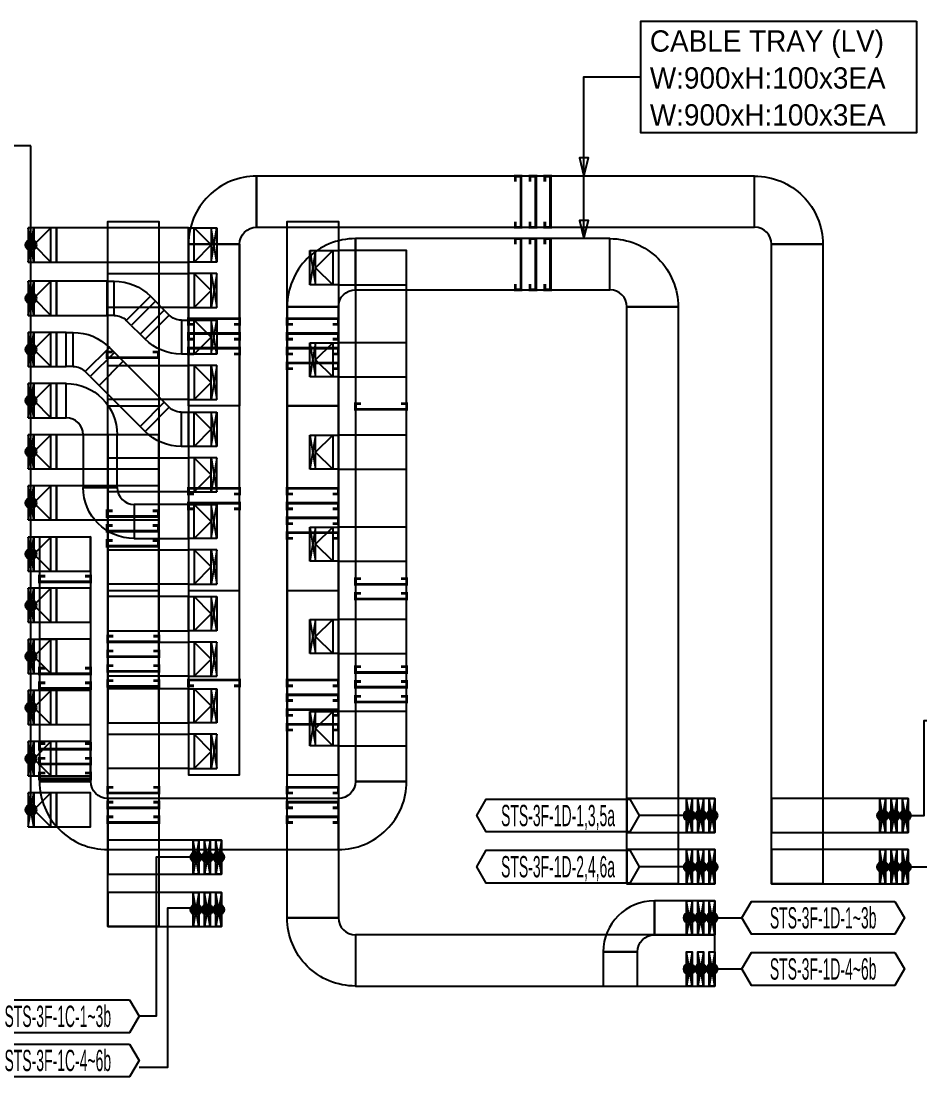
# Model space of a CAD drawing. Header units: millimetres. Extents: x 33932 to 374132, y 182625 to 847314.
# Drawn here: x 106057 to 121860, y 483857 to 502432 of the extents above; entities that cross this region are included whole.
import ezdxf
from ezdxf.enums import TextEntityAlignment as Align

# ---------------------------------------------------------------- set-up
doc = ezdxf.new("R2010")
doc.units = ezdxf.units.MM
doc.header["$LTSCALE"] = 150
for name, color, linetype in [('-----26 Electrical Cable Tray_HV_N', 30, 'Continuous'), ('-----26 Electrical Cable Tray_LV_STS1', 3, 'Continuous'), ('-----26 Electrical Cable Tray_LV_STS2', 2, 'Continuous'), ('-----26 Electrical Cable Tray_LV_STS3', 151, 'Continuous'), ('-----99 Cable Schedule', 2, 'Continuous')]:
    doc.layers.add(name, color=color, linetype=linetype)
doc.styles.add('ELEC', font='')
doc.styles.get('ELEC').set_extended_font_data('Dotum')

# ---------------------------------------------------------------- blocks, each defined once
blk = doc.blocks.new('A$C9a0ab699')
h = blk.add_hatch(color=0)
edge = h.paths.add_edge_path()
edge.add_arc((64.00719340983778, 64.00719340983778), 64.0071934098378, 720.0000000000341, 1080.000000000034, ccw=False)
at = {"color": 0}
blk.add_circle((64.00719340983778, 64.00719340983778), 64.0071934098378, dxfattribs=at)
blk = doc.blocks.new('A$495596483691')
at = {"color": 0}
for p, q in [((100, 600), (0, 600)), ((0, 600), (0, 0)), ((500, 600), (100, 600)), ((500, 0), (500, 600)), ((0, 0), (100, 0)), ((100, 0), (500, 0))]:
    blk.add_line(p, q, dxfattribs=at)
at = {"color": 8}
for p, q in [((400, 300), (100, 600)), ((100, 600), (100, 0)), ((400, 0), (400, 600)), ((400, 600), (500, 0)), ((500, 600), (400, 0)), ((400, 300), (100, 0))]:
    blk.add_line(p, q, dxfattribs=at)
blk = doc.blocks.new('A$C67AE3E09')
at = {"layer": '-----26 Electrical Cable Tray_LV_STS3'}
for p, q in [((424.2640851069664, 849.6971735163233), (1.639503898331895e-05, 425.4331048043923)), ((88.52868299976035, 336.9042057732122), (512.652432755287, 761.3088258680064)), ((512.652432755287, 761.3088258680064), (424.2640851069664, 849.6971735163233)), ((1.639503898331895e-05, 425.4331048043923), (88.52868299976035, 336.9042057732122)), ((176.1690804631799, 124.9999839877428), (776.1690804631799, 124.9999839877446)), ((176.1690804631799, 124.9999839877428), (176.1690804631799, -1.601225721969968e-05)), ((776.1690804631799, -1.601225540071027e-05), (776.1690804631799, 124.9999839877464)), ((176.1690804631799, -1.601225721969968e-05), (776.1690804631799, -1.601225540071027e-05))]:
    blk.add_line(p, q, dxfattribs=at)
for radius, end in [(900, 44.99214427130015), (300, 44.93850198014979)]:
    blk.add_arc((-123.8309195368201, 124.9999839877428), radius, 0, end, dxfattribs=at)

msp = doc.modelspace()

# ---------------------------------------------------------------- linework, layer by layer
at = {"layer": '-----26 Electrical Cable Tray_HV_N', "color": 1}
msp.add_lwpolyline([(121798.3618953999, 502432.3237971727), (121798.3618953999, 500467.3039007098), (116952.3424932606, 500467.3039007098), (116952.3424932606, 502432.3237971727)], close=True, dxfattribs=at)
msp.add_lwpolyline([(115952.3427177161, 499705.0163052066), (116032.3427177161, 500025.0163052066), (115872.3427177161, 500025.0163052066), (115952.3427177161, 499705.0163052066), (115952.3424932606, 501449.8138489412), (116952.3424932606, 501449.8138489412)], dxfattribs=at)
at = {"layer": '-----26 Electrical Cable Tray_HV_N', "color": 1, "elevation": 4.156149066394413e-09}
msp.add_lwpolyline([(115952.3427177161, 498605.0163052065), (116032.3427177161, 498925.0163052065), (115872.3427177161, 498925.0163052065), (115952.3427177161, 498605.0163052065), (115952.3424932606, 501449.8138489412)], dxfattribs=at)
at = {"layer": '-----26 Electrical Cable Tray_LV_STS1'}
for points in [[(109898.148199635, 498505.0163052066), (109898.148199635, 498505.0163052066, -0.414213562373095), (110198.148199635, 498805.0163052066), (110198.148199635, 498805.0163052066), (110198.148199635, 499705.0163052066, 0.4142135623731661), (108998.148199635, 498505.0163052066)], [(109898.148199635, 498505.0163052066), (109898.148199635, 498505.0163052066, -0.414213562373095), (110198.148199635, 498805.0163052066), (110198.148199635, 498805.0163052066), (110198.148199635, 499705.0163052066, 0.4142135623731661), (108998.148199635, 498505.0163052066)], [(109898.148199635, 498505.0163052066), (109898.148199635, 498505.0163052066, -0.414213562373095), (110198.148199635, 498805.0163052066), (110198.148199635, 498805.0163052066), (110198.148199635, 499705.0163052066, 0.4142135623731661), (108998.148199635, 498505.0163052066)], [(119253.5713113463, 498505.0182326348), (119253.5713113463, 498505.0182326348, 0.414213562373095), (118953.5713113463, 498805.0182326348), (118953.5713113463, 498805.0182326348), (118953.5713113463, 499705.0182326348, -0.4142135623731661), (120153.5713113463, 498505.0182326348)], [(119253.5713113463, 498505.0182326348), (119253.5713113463, 498505.0182326348, 0.414213562373095), (118953.5713113463, 498805.0182326348), (118953.5713113463, 498805.0182326348), (118953.5713113463, 499705.0182326348, -0.4142135623731661), (120153.5713113463, 498505.0182326348)], [(119253.5713113463, 498505.0182326348), (119253.5713113463, 498505.0182326348, 0.414213562373095), (118953.5713113463, 498805.0182326348), (118953.5713113463, 498805.0182326348), (118953.5713113463, 499705.0182326348, -0.4142135623731661), (120153.5713113463, 498505.0182326348)], [(116709.9541253824, 497405.0163052065), (116709.9541253824, 497405.0163052065, 0.414213562373095), (116409.9541253824, 497705.0163052065), (116409.9541253824, 497705.0163052065), (116409.9541253824, 498605.0163052065, -0.4142135623731661), (117609.9541253824, 497405.0163052065)], [(116709.9541253824, 497405.0163052065), (116709.9541253824, 497405.0163052065, 0.414213562373095), (116409.9541253824, 497705.0163052065), (116409.9541253824, 497705.0163052065), (116409.9541253824, 498605.0163052065, -0.4142135623731661), (117609.9541253824, 497405.0163052065)], [(116709.9541253824, 497405.0163052065), (116709.9541253824, 497405.0163052065, 0.414213562373095), (116409.9541253824, 497705.0163052065), (116409.9541253824, 497705.0163052065), (116409.9541253824, 498605.0163052065, -0.4142135623731661), (117609.9541253824, 497405.0163052065)]]:
    msp.add_lwpolyline(points, format="xyb", close=True, dxfattribs=at)
for points in [[(110198.148199635, 499705.0163052066), (110198.148199635, 498805.0163052066), (118953.5713113463, 498805.0182326348), (118953.5713113463, 499705.0182326347)], [(110198.148199635, 499705.0163052066), (110198.148199635, 498805.0163052066), (118953.5713113463, 498805.0182326348), (118953.5713113463, 499705.0182326347)], [(110198.148199635, 499705.0163052066), (110198.148199635, 498805.0163052066), (118953.5713113463, 498805.0182326348), (118953.5713113463, 499705.0182326347)], [(119253.5713113463, 498505.0182326348), (120153.5713113463, 498505.0182326348), (120153.5713113463, 487255.0182325548), (119253.5713113463, 487255.0182325548)], [(119253.5713113463, 498505.0182326348), (120153.5713113463, 498505.0182326348), (120153.5713113463, 487255.0182325548), (119253.5713113463, 487255.0182325548)], [(119253.5713113463, 498505.0182326348), (120153.5713113463, 498505.0182326348), (120153.5713113463, 487255.0182325548), (119253.5713113463, 487255.0182325548)], [(121653.5713106775, 488155.0182325548), (121653.5713106775, 488755.0182325548), (119253.5713113463, 488755.0182325548), (119253.5713113463, 488155.0182325548)], [(121453.5713106775, 488155.0182325548), (121453.5713106775, 488755.0182325548), (119253.5713113463, 488755.0182325548), (119253.5713113463, 488155.0182325548)], [(121253.5713106775, 488155.0182325548), (121253.5713106775, 488755.0182325548), (119253.5713113463, 488755.0182325548), (119253.5713113463, 488155.0182325548)], [(121153.5713106775, 488155.0182325548), (121153.5713106775, 488755.0182325548), (121253.5713106775, 488755.0182325548), (121253.5713106775, 488155.0182325548)], [(121353.5713106775, 488155.0182325548), (121353.5713106775, 488755.0182325548), (121453.5713106775, 488755.0182325548), (121453.5713106775, 488155.0182325548)], [(121553.5713106775, 488155.0182325548), (121553.5713106775, 488755.0182325548), (121653.5713106775, 488755.0182325548), (121653.5713106775, 488155.0182325548)], [(121653.5713106775, 487255.0182325548), (121653.5713106775, 487855.0182325548), (119253.5713113463, 487855.0182325548), (119253.5713113463, 487255.0182325548)], [(121453.5713106775, 487255.0182325548), (121453.5713106775, 487855.0182325548), (119253.5713113463, 487855.0182325548), (119253.5713113463, 487255.0182325548)], [(121253.5713106775, 487255.0182325548), (121253.5713106775, 487855.0182325548), (119253.5713113463, 487855.0182325548), (119253.5713113463, 487255.0182325548)], [(121153.5713106775, 487255.0182325548), (121153.5713106775, 487855.0182325548), (121253.5713106775, 487855.0182325548), (121253.5713106775, 487255.0182325548)], [(121353.5713106775, 487255.0182325548), (121353.5713106775, 487855.0182325548), (121453.5713106775, 487855.0182325548), (121453.5713106775, 487255.0182325548)], [(121553.5713106775, 487255.0182325548), (121553.5713106775, 487855.0182325548), (121653.5713106775, 487855.0182325548), (121653.5713106775, 487255.0182325548)]]:
    msp.add_lwpolyline(points, close=True, dxfattribs=at)
at = {"layer": '-----26 Electrical Cable Tray_LV_STS1', "ltscale": 7.5, "const_width": 50}
for points, elevation in [([(114745.7696964589, 499605.0257566071), (114745.7696964589, 499705.0257566071), (114845.7696964589, 499705.0257566071), (114845.7551468249, 498805.0257566071), (114745.7551468249, 498805.0257566071), (114745.7551468249, 498905.0257566071)], -9.062821088853962e-09), ([(115005.5857053502, 499605.0210309068), (115005.5857053502, 499705.0210309068), (115105.5857053502, 499705.0210309068), (115105.5711557161, 498805.0210309068), (115005.5711557161, 498805.0210309068), (115005.5711557161, 498905.0210309068)], -4.540681421659874e-09), ([(114745.7696964589, 498505.0257566069), (114745.7696964589, 498605.0257566069), (114845.7696964589, 498605.0257566069), (114845.7551468249, 497705.0257566069), (114745.7551468249, 497705.0257566069), (114745.7551468249, 497805.0257566069)], -4.888130267993771e-09), ([(115005.5857053502, 498505.0210309067), (115005.5857053502, 498605.0210309067), (115105.5857053502, 498605.0210309067), (115105.5711557161, 497705.0210309067), (115005.5711557161, 497705.0210309067), (115005.5711557161, 497805.0210309067)], -3.659906007996826e-10), ([(115265.4017142414, 498505.0163052065), (115265.4017142414, 498605.0163052065), (115365.4017142414, 498605.0163052065), (115365.3871646073, 497705.0163052065), (115265.3871646073, 497705.0163052065), (115265.3871646073, 497805.0163052065)], 4.156149066394413e-09), ([(109098.1434739348, 497096.3320272369), (108998.1434739348, 497096.3320272369), (108998.1434739348, 497196.3320272369), (109898.1434739348, 497196.3174776029), (109898.1434739348, 497096.3174776029), (109798.1434739348, 497096.3174776029)], -1.047090683453031e-08), ([(110835.1434739348, 497096.3320272369), (110735.1434739348, 497096.3320272369), (110735.1434739348, 497196.3320272369), (111635.1434739348, 497196.3174776029), (111635.1434739348, 497096.3174776029), (111535.1434739348, 497096.3174776029)], -1.037513227680124e-08), ([(109098.148199635, 496836.5160183457), (108998.148199635, 496836.5160183457), (108998.148199635, 496936.5160183457), (109898.148199635, 496936.5014687116), (109898.148199635, 496836.5014687116), (109798.148199635, 496836.5014687116)], -5.92295464227064e-09), ([(110835.148199635, 496836.5160183457), (110735.148199635, 496836.5160183457), (110735.148199635, 496936.5160183457), (111635.148199635, 496936.5014687116), (111635.148199635, 496836.5014687116), (111535.148199635, 496836.5014687116)], -5.827180084541572e-09), ([(109098.1439993819, 496576.7000095988), (108998.1439993819, 496576.7000095988), (108998.1439993819, 496676.7000095988), (109898.1439993819, 496676.6854599647), (109898.1439993819, 496576.6854599647), (109798.1439993819, 496576.6854599647)], -1.426627500142123e-09), ([(110835.1439993819, 496576.7000095988), (110735.1439993819, 496576.7000095988), (110735.1439993819, 496676.7000095988), (111635.1439993819, 496676.6854599647), (111635.1439993819, 496576.6854599647), (111535.1439993819, 496576.6854599647)], -1.330852942413055e-09), ([(109098.148199635, 494111.0609847874), (108998.148199635, 494111.0609847874), (108998.148199635, 494211.0609847874), (109898.148199635, 494211.0464351533), (109898.148199635, 494111.0464351533), (109798.148199635, 494111.0464351533)], -5.92295464227064e-09), ([(110835.148199635, 494111.0609847874), (110735.148199635, 494111.0609847874), (110735.148199635, 494211.0609847874), (111635.148199635, 494211.0464351533), (111635.148199635, 494111.0464351533), (111535.148199635, 494111.0464351533)], -5.827180084541572e-09), ([(109098.1434739348, 493851.2449758962), (108998.1434739348, 493851.2449758962), (108998.1434739348, 493951.2449758962), (109898.1434739348, 493951.2304262621), (109898.1434739348, 493851.2304262621), (109798.1434739348, 493851.2304262621)], -1.047090683453031e-08), ([(110835.1434739348, 493851.2449758962), (110735.1434739348, 493851.2449758962), (110735.1434739348, 493951.2449758962), (111635.1434739348, 493951.2304262621), (111635.1434739348, 493851.2304262621), (111535.1434739348, 493851.2304262621)], -1.037513227680124e-08), ([(109098.1434739348, 490738.5341020195), (108998.1434739348, 490738.5341020195), (108998.1434739348, 490838.5341020195), (109898.1434739348, 490838.5195523854), (109898.1434739348, 490738.5195523854), (109798.1434739348, 490738.5195523854)], -1.047090683453031e-08), ([(110835.1434739348, 490738.5341020195), (110735.1434739348, 490738.5341020195), (110735.1434739348, 490838.5341020195), (111635.1434739348, 490838.5195523854), (111635.1434739348, 490738.5195523854), (111535.1434739348, 490738.5195523854)], -1.037513227680124e-08)]:
    msp.add_lwpolyline(points, dxfattribs=dict(at, elevation=elevation))
msp.add_lwpolyline([(115265.4017142414, 499605.0163052066), (115265.4017142414, 499705.0163052066), (115365.4017142414, 499705.0163052066), (115365.3871646073, 498805.0163052066), (115265.3871646073, 498805.0163052066), (115265.3871646073, 498905.0163052066)], dxfattribs=at)
at = {"layer": '-----26 Electrical Cable Tray_LV_STS1', "elevation": 4.156149066394413e-09}
msp.add_lwpolyline([(111635.148199635, 497405.0163052065), (111635.148199635, 497405.0163052065, -0.414213562373095), (111935.148199635, 497705.0163052065), (111935.148199635, 497705.0163052065), (111935.148199635, 498605.0163052065, 0.4142135623731661), (110735.148199635, 497405.0163052065)], format="xyb", close=True, dxfattribs=at)
msp.add_lwpolyline([(111635.148199635, 497405.0163052065), (111635.148199635, 497405.0163052065, -0.414213562373095), (111935.148199635, 497705.0163052065), (111935.148199635, 497705.0163052065), (111935.148199635, 498605.0163052065, 0.4142135623731661), (110735.148199635, 497405.0163052065)], format="xyb", close=True, dxfattribs=at)
msp.add_lwpolyline([(111635.148199635, 497405.0163052065), (111635.148199635, 497405.0163052065, -0.414213562373095), (111935.148199635, 497705.0163052065), (111935.148199635, 497705.0163052065), (111935.148199635, 498605.0163052065, 0.4142135623731661), (110735.148199635, 497405.0163052065)], format="xyb", close=True, dxfattribs=at)
at = {"layer": '-----26 Electrical Cable Tray_LV_STS1'}
for points, elevation in [([(111935.148199635, 498605.0163052065), (111935.148199635, 497705.0163052065), (116409.9541253824, 497705.0163052065), (116409.9541253824, 498605.0163052065)], 4.156149066394413e-09), ([(111935.148199635, 498605.0163052065), (111935.148199635, 497705.0163052065), (116409.9541253824, 497705.0163052065), (116409.9541253824, 498605.0163052065)], 4.156149066394413e-09), ([(111935.148199635, 498605.0163052065), (111935.148199635, 497705.0163052065), (116409.9541253824, 497705.0163052065), (116409.9541253824, 498605.0163052065)], 4.156149066394413e-09), ([(109898.1481996352, 495661.0182326079), (108998.1481996352, 495661.0182326079), (108998.148199635, 498505.0163052066), (109898.1481996349, 498505.0163052066)], 3.062234834443438e-10), ([(109898.148199635, 498505.0163052066), (108998.148199635, 498505.0163052066), (108998.1481996352, 489173.0182326079), (109898.1481996352, 489173.0182326079)], 3.062234834443438e-10), ([(109898.148199635, 498505.0163052066), (108998.148199635, 498505.0163052066), (108998.1481996352, 492417.0182326079), (109898.1481996352, 492417.0182326079)], 3.062234834443438e-10), ([(111635.1481996352, 495665.0163052065), (110735.1481996352, 495665.0163052065), (110735.148199635, 497405.0163052065), (111635.148199635, 497405.0163052065)], 4.156149066394413e-09), ([(111635.148199635, 497405.0163052065), (110735.148199635, 497405.0163052065), (110735.1481996352, 489173.0182326079), (111635.1481996351, 489173.0182326079)], 4.156149066394413e-09), ([(111635.148199635, 497405.0163052065), (110735.148199635, 497405.0163052065), (110735.1481996352, 492417.0182326079), (111635.1481996351, 492417.0182326079)], 4.156149066394413e-09), ([(116709.9541253824, 497405.0163052065), (117609.9541253824, 497405.0163052065), (117609.9541253824, 487255.0163051266), (116709.9541253824, 487255.0163051266)], 3.062234834443438e-10), ([(116709.9541253824, 497405.0163052065), (117609.9541253824, 497405.0163052065), (117609.9541253824, 487255.0163051266), (116709.9541253824, 487255.0163051266)], 3.062234834443438e-10), ([(116709.9541253824, 497405.0163052065), (117609.9541253824, 497405.0163052065), (117609.9541253824, 487255.0163051266), (116709.9541253824, 487255.0163051266)], 3.062234834443438e-10), ([(118253.5713120152, 488155.0163051266), (118253.5713120152, 488755.0163051266), (116709.9541253824, 488755.0163051266), (116709.9541253824, 488155.0163051266)], 3.062234834443438e-10), ([(118053.5713120152, 488155.0163051266), (118053.5713120152, 488755.0163051266), (116709.9541253824, 488755.0163051266), (116709.9541253824, 488155.0163051266)], 3.062234834443438e-10), ([(117853.5713120152, 488155.0163051266), (117853.5713120152, 488755.0163051266), (116709.9541253824, 488755.0163051266), (116709.9541253824, 488155.0163051266)], 3.062234834443438e-10), ([(117753.5713120152, 488155.0163051266), (117753.5713120152, 488755.0163051266), (117853.5713120152, 488755.0163051266), (117853.5713120152, 488155.0163051266)], 3.062234834443438e-10), ([(117953.5713120152, 488155.0163051266), (117953.5713120152, 488755.0163051266), (118053.5713120152, 488755.0163051266), (118053.5713120152, 488155.0163051266)], 3.062234834443438e-10), ([(118153.5713120152, 488155.0163051266), (118153.5713120152, 488755.0163051266), (118253.5713120152, 488755.0163051266), (118253.5713120152, 488155.0163051266)], 3.062234834443438e-10), ([(118253.5713120152, 487255.0163051266), (118253.5713120152, 487855.0163051266), (116709.9541253824, 487855.0163051266), (116709.9541253824, 487255.0163051266)], 3.062234834443438e-10), ([(118053.5713120152, 487255.0163051266), (118053.5713120152, 487855.0163051266), (116709.9541253824, 487855.0163051266), (116709.9541253824, 487255.0163051266)], 3.062234834443438e-10), ([(117853.5713120152, 487255.0163051266), (117853.5713120152, 487855.0163051266), (116709.9541253824, 487855.0163051266), (116709.9541253824, 487255.0163051266)], 3.062234834443438e-10), ([(117753.5713120152, 487255.0163051266), (117753.5713120152, 487855.0163051266), (117853.5713120152, 487855.0163051266), (117853.5713120152, 487255.0163051266)], 3.062234834443438e-10), ([(117953.5713120152, 487255.0163051266), (117953.5713120152, 487855.0163051266), (118053.5713120152, 487855.0163051266), (118053.5713120152, 487255.0163051266)], 3.062234834443438e-10), ([(118153.5713120152, 487255.0163051266), (118153.5713120152, 487855.0163051266), (118253.5713120152, 487855.0163051266), (118253.5713120152, 487255.0163051266)], 3.062234834443438e-10)]:
    msp.add_lwpolyline(points, close=True, dxfattribs=dict(at, elevation=elevation))
at = {"layer": '-----26 Electrical Cable Tray_LV_STS1', "elevation": 3.062234834443438e-10}
for points in [[(117853.5713120152, 488155.0163051266), (117753.5713120152, 488755.0163051266)], [(117853.5713120152, 488755.0163051266), (117753.5713120152, 488155.0163051266)], [(118053.5713120152, 488155.0163051266), (117953.5713120152, 488755.0163051266)], [(118053.5713120152, 488755.0163051266), (117953.5713120152, 488155.0163051266)], [(118253.5713120152, 488155.0163051266), (118153.5713120152, 488755.0163051266)], [(118253.5713120152, 488755.0163051266), (118153.5713120152, 488155.0163051266)], [(117853.5713120152, 487255.0163051266), (117753.5713120152, 487855.0163051266)], [(117853.5713120152, 487855.0163051266), (117753.5713120152, 487255.0163051266)], [(118053.5713120152, 487255.0163051266), (117953.5713120152, 487855.0163051266)], [(118053.5713120152, 487855.0163051266), (117953.5713120152, 487255.0163051266)], [(118253.5713120152, 487255.0163051266), (118153.5713120152, 487855.0163051266)], [(118253.5713120152, 487855.0163051266), (118153.5713120152, 487255.0163051266)]]:
    msp.add_lwpolyline(points, dxfattribs=at)
at = {"layer": '-----26 Electrical Cable Tray_LV_STS1'}
for points in [[(121253.5713106775, 488155.0182325548), (121153.5713106775, 488755.0182325548)], [(121253.5713106775, 488755.0182325548), (121153.5713106775, 488155.0182325548)], [(121453.5713106775, 488155.0182325548), (121353.5713106775, 488755.0182325548)], [(121453.5713106775, 488755.0182325548), (121353.5713106775, 488155.0182325548)], [(121653.5713106775, 488155.0182325548), (121553.5713106775, 488755.0182325548)], [(121653.5713106775, 488755.0182325548), (121553.5713106775, 488155.0182325548)], [(121253.5713106775, 487255.0182325548), (121153.5713106775, 487855.0182325548)], [(121253.5713106775, 487855.0182325548), (121153.5713106775, 487255.0182325548)], [(121453.5713106775, 487255.0182325548), (121353.5713106775, 487855.0182325548)], [(121453.5713106775, 487855.0182325548), (121353.5713106775, 487255.0182325548)], [(121653.5713106775, 487255.0182325548), (121553.5713106775, 487855.0182325548)], [(121653.5713106775, 487855.0182325548), (121553.5713106775, 487255.0182325548)]]:
    msp.add_lwpolyline(points, dxfattribs=at)
at = {"layer": '-----26 Electrical Cable Tray_LV_STS2'}
for points, elevation in [([(108479.6481996352, 486500.5182326131), (107579.6481996352, 486500.5182326131), (107579.6481996354, 498905.0182326079), (108479.6481996354, 498905.0182326079)], 3.062234834443438e-10), ([(111635.1481996349, 486655.0175900995), (110735.1481996349, 486655.0175900995), (110735.1481996352, 498905.0182326079), (111635.1481996351, 498905.0182326079)], 3.062234834443438e-10), ([(107579.6481996353, 497994.0182326077), (108998.1481996352, 497994.0182326079), (108998.1481996352, 497394.0182326079), (107579.6481996353, 497394.0182326077)], 3.062234834443438e-10), ([(107579.6481996353, 496372.0182326077), (108998.1481996352, 496372.0182326079), (108998.1481996352, 495772.0182326079), (107579.6481996353, 495772.0182326077)], 3.062234834443438e-10), ([(108479.6481996352, 486500.5182326131), (107579.6481996352, 486500.5182326131), (107579.6481996354, 495661.0182326079), (108479.6481996353, 495661.0182326079)], 3.062234834443438e-10), ([(111635.1481996349, 486655.0175900995), (110735.1481996349, 486655.0175900995), (110735.1481996352, 495661.0182326079), (111635.1481996351, 495661.0182326079)], 3.062234834443438e-10), ([(107579.6481996353, 494750.0182326077), (108998.1481996352, 494750.0182326079), (108998.1481996352, 494150.0182326079), (107579.6481996353, 494150.0182326077)], 3.062234834443438e-10), ([(107579.6481996353, 493128.0182326077), (108998.1481996352, 493128.0182326079), (108998.1481996352, 492528.0182326079), (107579.6481996353, 492528.0182326077)], 3.062234834443438e-10), ([(108479.6481996352, 486500.5182326131), (107579.6481996352, 486500.5182326131), (107579.6481996354, 492417.0182326079), (108479.6481996353, 492417.0182326079)], 3.062234834443438e-10), ([(111635.1481996349, 486655.0175900995), (110735.1481996349, 486655.0175900995), (110735.1481996352, 492417.0182326079), (111635.1481996351, 492417.0182326079)], 3.062234834443438e-10), ([(107579.6481996353, 491506.0182326077), (108998.1481996352, 491506.0182326079), (108998.1481996352, 490906.0182326079), (107579.6481996353, 490906.0182326077)], 3.062234834443438e-10), ([(107579.6481996353, 489884.0182326077), (108998.1481996352, 489884.0182326079), (108998.1481996352, 489284.0182326079), (107579.6481996353, 489284.0182326077)], 3.062234834443438e-10), ([(109579.6481996352, 488023.0182326078), (107579.6481996352, 488023.0182326078), (107579.6481996352, 487423.0182326078), (109579.6481996352, 487423.0182326078)], 3.062234834443438e-10), ([(109579.6481996352, 488023.0182326078), (107579.6481996352, 488023.0182326078), (107579.6481996352, 487423.0182326078), (109579.6481996352, 487423.0182326078)], 3.062234834443438e-10), ([(109579.6481996352, 488023.0182326078), (107579.6481996352, 488023.0182326078), (107579.6481996352, 487423.0182326078), (109579.6481996352, 487423.0182326078)], 3.062234834443438e-10), ([(109079.6481996352, 487423.0182326078), (109079.6481996352, 488023.0182326078), (109179.6481996352, 488023.0182326078), (109179.6481996352, 487423.0182326078)], 3.062234834443438e-10), ([(109279.6481996352, 487423.0182326078), (109279.6481996352, 488023.0182326078), (109379.6481996352, 488023.0182326078), (109379.6481996352, 487423.0182326078)], 3.062234834443438e-10), ([(109479.6481996352, 487423.0182326078), (109479.6481996352, 488023.0182326078), (109579.6481996352, 488023.0182326078), (109579.6481996352, 487423.0182326078)], 3.062234834443438e-10), ([(109579.6481996352, 487100.518232613), (107579.6481996352, 487100.518232613), (107579.6481996352, 486500.518232613), (109579.6481996352, 486500.518232613)], 3.062234834443438e-10), ([(109579.6481996352, 487100.518232613), (107579.6481996352, 487100.518232613), (107579.6481996352, 486500.518232613), (109579.6481996352, 486500.518232613)], 3.062234834443438e-10), ([(109579.6481996352, 487100.518232613), (107579.6481996352, 487100.518232613), (107579.6481996352, 486500.518232613), (109579.6481996352, 486500.518232613)], 3.062234834443438e-10), ([(109079.6481996352, 486500.518232613), (109079.6481996352, 487100.518232613), (109179.6481996352, 487100.518232613), (109179.6481996352, 486500.518232613)], 3.062234834443438e-10), ([(109279.6481996352, 486500.518232613), (109279.6481996352, 487100.518232613), (109379.6481996352, 487100.518232613), (109379.6481996352, 486500.518232613)], 3.062234834443438e-10), ([(109479.6481996352, 486500.518232613), (109479.6481996352, 487100.518232613), (109579.6481996352, 487100.518232613), (109579.6481996352, 486500.518232613)], 3.062234834443438e-10), ([(118253.5713120151, 486955.0169476461), (117192.4868303362, 486955.0169476462), (117192.4868303362, 486355.0169476462), (118253.5713120151, 486355.0169476461)], -3.031407465020456e-10), ([(118253.5713120151, 486955.0169476461), (117192.4868303362, 486955.0169476462), (117192.4868303362, 486355.0169476462), (118253.5713120151, 486355.0169476461)], -3.031407465020456e-10), ([(118253.5713120151, 486955.0169476461), (117192.4868303362, 486955.0169476462), (117192.4868303362, 486355.0169476462), (118253.5713120151, 486355.0169476461)], -3.031407465020456e-10), ([(117753.5713120151, 486355.0169476461), (117753.5713120151, 486955.0169476461), (117853.5713120151, 486955.0169476461), (117853.5713120151, 486355.0169476461)], -3.031407465020456e-10), ([(117953.5713120151, 486355.0169476461), (117953.5713120151, 486955.0169476461), (118053.5713120151, 486955.0169476461), (118053.5713120151, 486355.0169476461)], -3.031407465020456e-10), ([(118153.5713120151, 486355.0169476461), (118153.5713120151, 486955.0169476461), (118253.5713120151, 486955.0169476461), (118253.5713120151, 486355.0169476461)], -3.031407465020456e-10), ([(111935.1481996349, 486355.0175900996), (111935.1481996349, 485455.0175900996), (118253.5713120151, 485455.0175900997), (118253.5713120151, 486355.0175900996)], -3.051822093600451e-10), ([(111935.1481996349, 486355.0175900996), (111935.1481996349, 485455.0175900996), (118253.5713120151, 485455.0175900997), (118253.5713120151, 486355.0175900996)], -3.051822093600451e-10), ([(111935.1481996349, 486355.0175900995), (111935.1481996349, 485455.0175900995), (118253.5713120151, 485455.0175900996), (118253.5713120151, 486355.0175900995)], -3.051822093600451e-10), ([(116892.4868303361, 485455.0175900996), (116892.4868303362, 486055.0169476462), (116292.4868303362, 486055.0169476462), (116292.4868303361, 485455.0175900996)], -3.031407465020456e-10), ([(116892.4868303361, 485455.0175900996), (116892.4868303362, 486055.0169476462), (116292.4868303362, 486055.0169476462), (116292.4868303361, 485455.0175900996)], -3.031407465020456e-10), ([(116892.4868303361, 485455.0175900996), (116892.4868303362, 486055.0169476462), (116292.4868303362, 486055.0169476462), (116292.4868303361, 485455.0175900996)], -3.031407465020456e-10), ([(117753.5713120151, 485455.0175900995), (117753.5713120151, 486055.0175900995), (117853.5713120151, 486055.0175900995), (117853.5713120151, 485455.0175900995)], -3.051822093600451e-10), ([(117953.5713120151, 485455.0175900995), (117953.5713120151, 486055.0175900995), (118053.5713120151, 486055.0175900995), (118053.5713120151, 485455.0175900995)], -3.051822093600451e-10), ([(118153.5713120151, 485455.0175900995), (118153.5713120151, 486055.0175900995), (118253.5713120151, 486055.0175900995), (118253.5713120151, 485455.0175900995)], -3.051822093600451e-10)]:
    msp.add_lwpolyline(points, close=True, dxfattribs=dict(at, elevation=elevation))
at = {"layer": '-----26 Electrical Cable Tray_LV_STS2', "ltscale": 7.5, "const_width": 50}
for points, elevation in [([(107668.5659425066, 496611.1342688067), (107568.5659425066, 496611.1342688067), (107568.5659425066, 496511.1342688067), (108468.5659425066, 496511.1488184408), (108468.5659425066, 496611.1488184408), (108368.5659425066, 496611.1488184408)], -1.424965267556724e-08), ([(111535.1739895868, 496316.8771346774), (111635.1739895868, 496316.8771346774), (111635.1739895868, 496416.8771346774), (110735.1739895868, 496416.8625850433), (110735.1739895868, 496316.8625850433), (110835.1739895868, 496316.8625850433)], -5.852992609607147e-09), ([(107668.5659425066, 493816.6164619144), (107568.5659425066, 493816.6164619144), (107568.5659425066, 493716.6164619144), (108468.5659425066, 493716.6310115485), (108468.5659425066, 493816.6310115485), (108368.5659425066, 493816.6310115485)], -1.424965267556724e-08), ([(107668.5706682068, 493556.8004530232), (107568.5706682068, 493556.8004530232), (107568.5706682068, 493456.8004530232), (108468.5706682068, 493456.8150026573), (108468.5706682068, 493556.8150026573), (108368.5706682068, 493556.8150026573)], -9.727513008373152e-09), ([(111535.1734641397, 493591.4221009748), (111635.1734641397, 493591.4221009748), (111635.1734641397, 493691.4221009748), (110735.1734641397, 493691.4075513407), (110735.1734641397, 493591.4075513407), (110835.1734641397, 493591.4075513407)], -1.489727194399534e-08), ([(111535.17818984, 493331.6060920836), (111635.17818984, 493331.6060920836), (111635.17818984, 493431.6060920836), (110735.17818984, 493431.5915424495), (110735.17818984, 493331.5915424495), (110835.17818984, 493331.5915424495)], -1.941941161118943e-08), ([(107679.6387482347, 491611.1107384221), (107579.6387482347, 491611.1107384221), (107579.6387482347, 491511.1107384221), (108479.6387482347, 491511.1252880562), (108479.6387482347, 491611.1252880562), (108379.6387482347, 491611.1252880562)], -8.738055850943839e-09), ([(107679.643473935, 491351.2947295309), (107579.643473935, 491351.2947295309), (107579.643473935, 491251.2947295309), (108479.643473935, 491251.309279165), (108479.643473935, 491351.309279165), (108379.643473935, 491351.309279165)], -4.215916183749752e-09), ([(107679.6481996352, 491091.4787206397), (107579.6481996352, 491091.4787206397), (107579.6481996352, 490991.4787206397), (108479.6481996352, 490991.4932702738), (108479.6481996352, 491091.4932702738), (108379.6481996352, 491091.4932702738)], 3.062234834443438e-10), ([(111535.1734641397, 490478.7112270981), (111635.1734641397, 490478.7112270981), (111635.1734641397, 490578.7112270981), (110735.1734641397, 490578.696677464), (110735.1734641397, 490478.696677464), (110835.1734641397, 490478.696677464)], -1.489727194399534e-08), ([(111535.17818984, 490218.8952182069), (111635.17818984, 490218.8952182069), (111635.17818984, 490318.8952182069), (110735.17818984, 490318.8806685728), (110735.17818984, 490218.8806685728), (110835.17818984, 490218.8806685728)], -1.941941161118943e-08), ([(111535.1829155402, 489959.0792093156), (111635.1829155402, 489959.0792093156), (111635.1829155402, 490059.0792093156), (110735.1829155402, 490059.0646596816), (110735.1829155402, 489959.0646596816), (110835.1829155402, 489959.0646596816)], -2.394155127838352e-08), ([(107679.6387482347, 488950.8845513145), (107579.6387482347, 488950.8845513145), (107579.6387482347, 488850.8845513145), (108479.6387482347, 488850.8991009486), (108479.6387482347, 488950.8991009486), (108379.6387482347, 488950.8991009486)], -8.738055850943839e-09), ([(111535.1387482344, 488850.9136505827), (111635.1387482344, 488850.9136505827), (111635.1387482344, 488950.9136505827), (110735.1387482344, 488950.8991009486), (110735.1387482344, 488850.8991009486), (110835.1387482344, 488850.8991009486)], -8.738055850945248e-09), ([(107679.643473935, 488691.0685424233), (107579.643473935, 488691.0685424233), (107579.643473935, 488591.0685424233), (108479.643473935, 488591.0830920574), (108479.643473935, 488691.0830920574), (108379.643473935, 488691.0830920574)], -4.215916183749752e-09), ([(111535.1434739347, 488591.0976416914), (111635.1434739347, 488591.0976416914), (111635.1434739347, 488691.0976416914), (110735.1434739347, 488691.0830920574), (110735.1434739347, 488591.0830920574), (110835.1434739347, 488591.0830920574)], -1.326019551813934e-08), ([(107679.6481996352, 488431.2525335321), (107579.6481996352, 488431.2525335321), (107579.6481996352, 488331.2525335321), (108479.6481996352, 488331.2670831662), (108479.6481996352, 488431.2670831662), (108379.6481996352, 488431.2670831662)], 3.062234834443438e-10), ([(111535.1481996349, 488331.2816328002), (111635.1481996349, 488331.2816328002), (111635.1481996349, 488431.2816328002), (110735.1481996349, 488431.2670831662), (110735.1481996349, 488331.2670831662), (110835.1481996349, 488331.2670831662)], -1.778233518533343e-08)]:
    msp.add_lwpolyline(points, dxfattribs=dict(at, elevation=elevation))
at = {"layer": '-----26 Electrical Cable Tray_LV_STS2'}
for points, elevation in [([(109179.6481996352, 487423.0182326078), (109079.6481996352, 488023.0182326078)], 3.062234834443438e-10), ([(109179.6481996352, 488023.0182326078), (109079.6481996352, 487423.0182326078)], 3.062234834443438e-10), ([(109379.6481996352, 487423.0182326078), (109279.6481996352, 488023.0182326078)], 3.062234834443438e-10), ([(109379.6481996352, 488023.0182326078), (109279.6481996352, 487423.0182326078)], 3.062234834443438e-10), ([(109579.6481996352, 487423.0182326078), (109479.6481996352, 488023.0182326078)], 3.062234834443438e-10), ([(109579.6481996352, 488023.0182326078), (109479.6481996352, 487423.0182326078)], 3.062234834443438e-10), ([(109179.6481996352, 486500.518232613), (109079.6481996352, 487100.518232613)], 3.062234834443438e-10), ([(109179.6481996352, 487100.518232613), (109079.6481996352, 486500.518232613)], 3.062234834443438e-10), ([(109379.6481996352, 486500.518232613), (109279.6481996352, 487100.518232613)], 3.062234834443438e-10), ([(109379.6481996352, 487100.518232613), (109279.6481996352, 486500.518232613)], 3.062234834443438e-10), ([(109579.6481996352, 486500.518232613), (109479.6481996352, 487100.518232613)], 3.062234834443438e-10), ([(109579.6481996352, 487100.518232613), (109479.6481996352, 486500.518232613)], 3.062234834443438e-10), ([(117853.5713120151, 486355.0169476461), (117753.5713120151, 486955.0169476461)], -3.031407465020456e-10), ([(117853.5713120151, 486955.0169476461), (117753.5713120151, 486355.0169476461)], -3.031407465020456e-10), ([(118053.5713120151, 486355.0169476461), (117953.5713120151, 486955.0169476461)], -3.031407465020456e-10), ([(118053.5713120151, 486955.0169476461), (117953.5713120151, 486355.0169476461)], -3.031407465020456e-10), ([(118253.5713120151, 486355.0169476461), (118153.5713120151, 486955.0169476461)], -3.031407465020456e-10), ([(118253.5713120151, 486955.0169476461), (118153.5713120151, 486355.0169476461)], -3.031407465020456e-10), ([(117853.5713120151, 485455.0175900995), (117753.5713120151, 486055.0175900995)], -3.051822093600451e-10), ([(117853.5713120151, 486055.0175900995), (117753.5713120151, 485455.0175900995)], -3.051822093600451e-10), ([(118053.5713120151, 485455.0175900995), (117953.5713120151, 486055.0175900995)], -3.051822093600451e-10), ([(118053.5713120151, 486055.0175900995), (117953.5713120151, 485455.0175900995)], -3.051822093600451e-10), ([(118253.5713120151, 485455.0175900995), (118153.5713120151, 486055.0175900995)], -3.051822093600451e-10), ([(118253.5713120151, 486055.0175900995), (118153.5713120151, 485455.0175900995)], -3.051822093600451e-10)]:
    msp.add_lwpolyline(points, dxfattribs=dict(at, elevation=elevation))
for points, elevation in [([(116892.4868303362, 486055.0169476462), (116892.4868303362, 486055.0169476462, -0.414213562373095), (117192.4868303362, 486355.0169476462), (117192.4868303362, 486355.0169476462), (117192.4868303362, 486955.0169476462, 0.414213562373095), (116292.4868303362, 486055.0169476462)], -3.031407465020456e-10), ([(116892.4868303362, 486055.0169476462), (116892.4868303362, 486055.0169476462, -0.414213562373095), (117192.4868303362, 486355.0169476462), (117192.4868303362, 486355.0169476462), (117192.4868303362, 486955.0169476462, 0.414213562373095), (116292.4868303362, 486055.0169476462)], -3.031407465020456e-10), ([(116892.4868303362, 486055.0169476462), (116892.4868303362, 486055.0169476462, -0.414213562373095), (117192.4868303362, 486355.0169476462), (117192.4868303362, 486355.0169476462), (117192.4868303362, 486955.0169476462, 0.414213562373095), (116292.4868303362, 486055.0169476462)], -3.031407465020456e-10), ([(111635.1481996349, 486655.0175900995), (111635.1481996349, 486655.0175900995, 0.414213562373095), (111935.1481996349, 486355.0175900995), (111935.1481996349, 486355.0175900995), (111935.1481996349, 485455.0175900995, -0.4142135623731661), (110735.1481996349, 486655.0175900995)], -3.051822093600451e-10), ([(111635.1481996349, 486655.0175900995), (111635.1481996349, 486655.0175900995, 0.414213562373095), (111935.1481996349, 486355.0175900995), (111935.1481996349, 486355.0175900995), (111935.1481996349, 485455.0175900995, -0.4142135623731661), (110735.1481996349, 486655.0175900995)], -3.051822093600451e-10), ([(111635.1481996349, 486655.0175900995), (111635.1481996349, 486655.0175900995, 0.414213562373095), (111935.1481996349, 486355.0175900995), (111935.1481996349, 486355.0175900995), (111935.1481996349, 485455.0175900995, -0.4142135623731661), (110735.1481996349, 486655.0175900995)], -3.051822093600451e-10)]:
    msp.add_lwpolyline(points, format="xyb", close=True, dxfattribs=dict(at, elevation=elevation))
at = {"layer": '-----26 Electrical Cable Tray_LV_STS3'}
for points, elevation in [([(106679.6481996352, 498194.018232608), (108998.1481996352, 498194.0182326079), (108998.1481996352, 498794.0182326079), (106679.6481996352, 498794.018232608)], 3.062234834443438e-10), ([(111635.1481996352, 497794.0182326079), (112835.1481996351, 497794.0182326077), (112835.1481996351, 498394.0182326077), (111635.1481996352, 498394.0182326079)], 3.062234834443438e-10), ([(111935.1481996351, 498394.0182326079), (111935.148199635, 489055.0188750078), (112835.148199635, 489055.0188750078), (112835.1481996351, 498394.0182326079)], 3.062234834443438e-10), ([(106680.2538245202, 497255.0182326079), (107568.8001033539, 497255.0182326079), (107568.8001033539, 497855.0182326079), (106680.2538245202, 497855.0182326079)], 3.062234834443438e-10), ([(107994.2332241711, 497078.8491685391), (108149.0566349929, 496923.9232279629), (108573.3207037036, 497348.187296676), (108418.4972928818, 497503.1132372523)], 3.062234834443438e-10), ([(106680.2538245202, 496355.0182326079), (106846.672296983, 496355.0182326079), (106846.672296983, 496955.0182326079), (106680.2538245202, 496955.0182326079)], 3.062234834443438e-10), ([(111635.1481996352, 496172.0182326079), (112835.1481996351, 496172.0182326077), (112835.1481996351, 496772.0182326077), (111635.1481996352, 496772.0182326079)], 3.062234834443438e-10), ([(107272.0352118589, 496178.919397723), (107426.8586226808, 496023.9934571467), (107851.1226913914, 496448.2575258599), (107696.2992805696, 496603.1834664362)], 3.062234834443438e-10), ([(107426.8586226808, 496023.9934571467), (108148.3105982254, 495302.0636863305), (108572.7150788186, 495726.187296676), (107851.2631032739, 496448.1170674923)], 3.062234834443438e-10), ([(106679.6481996352, 495455.0182326079), (106846.066672098, 495455.0182326079), (106846.066672098, 496055.0182326079), (106679.6481996352, 496055.0182326079)], 3.062234834443438e-10), ([(106679.6481996352, 494555.0182326079), (108479.6481996354, 494555.0182326077), (108479.6481996354, 495155.0182326077), (106679.6481996352, 495155.0182326079)], 3.062234834443438e-10), ([(107146.672296983, 495155.0182326079), (107146.672296983, 494228.0182326079), (107746.672296983, 494228.0182326079), (107746.672296983, 495155.0182326079)], 3.062234834443438e-10), ([(107579.6481996354, 495155.0182326077), (107579.6481996353, 490084.0182326079), (108479.6481996353, 490084.0182326079), (108479.6481996354, 495155.0182326077)], 3.062234834443438e-10), ([(111635.1481996352, 494550.0182326079), (112835.1481996351, 494550.0182326077), (112835.1481996351, 495150.0182326077), (111635.1481996352, 495150.0182326079)], 3.062234834443438e-10), ([(111935.1481996351, 495150.0182326079), (111935.148199635, 489055.0188750078), (112835.148199635, 489055.0188750078), (112835.1481996351, 495150.0182326079)], 3.062234834443438e-10), ([(106679.6481996352, 493655.0182326079), (108479.6481996354, 493655.0182326077), (108479.6481996354, 494255.0182326077), (106679.6481996352, 494255.0182326079)], 3.062234834443438e-10), ([(108998.1481996352, 493928.0182326079), (108046.672296983, 493928.0182326079), (108046.672296983, 493328.0182326079), (108998.1481996352, 493328.0182326079)], 3.062234834443438e-10), ([(111635.1481996352, 492928.0182326079), (112835.1481996351, 492928.0182326077), (112835.1481996351, 493528.0182326077), (111635.1481996352, 493528.0182326079)], 3.062234834443438e-10), ([(106379.4578064832, 493355.3680017482), (106379.648199635, 489055.0188750074), (107279.648199635, 489055.0188750074), (107279.4578064832, 493355.3680017482)], 7.637709082309728e-10), ([(106679.6481996352, 492755.0182326079), (107278.9521514792, 492755.7175257429), (107278.9521514792, 493355.7175257429), (106679.6481996352, 493355.0182326079)], 7.637709082309728e-10), ([(106679.6481996352, 491855.0182326078), (107278.9521514792, 491855.7175257428), (107278.9521514792, 492455.7175257428), (106679.6481996352, 492455.0182326078)], 7.637709082309728e-10), ([(107579.6481996353, 491706.0182326079), (108998.1481996352, 491706.0182326079), (108998.1481996352, 492306.0182326079), (107579.6481996353, 492306.0182326079)], 3.062234834443438e-10), ([(111635.1481996352, 491306.0182326079), (112835.1481996351, 491306.0182326077), (112835.1481996351, 491906.0182326077), (111635.1481996352, 491906.0182326079)], 3.062234834443438e-10), ([(111935.1481996346, 491906.0182326079), (111935.148199635, 489055.0188750078), (112835.148199635, 489055.0188750078), (112835.1481996346, 491906.0182326079)], 3.062234834443438e-10), ([(106380.8574743923, 491555.3690901212), (106379.648199635, 489055.0188750074), (107279.648199635, 489055.0188750074), (107280.8574743923, 491555.3690901212)], 7.637709082309728e-10), ([(106679.6481996352, 490955.0182326079), (107278.9521514792, 490955.7175257429), (107278.9521514792, 491555.7175257429), (106679.6481996352, 491555.0182326079)], 7.637709082309728e-10), ([(106679.6481996352, 490055.0182326079), (107278.9521514792, 490055.7175257429), (107278.9521514792, 490655.7175257429), (106679.6481996352, 490655.0182326079)], 7.637709082309728e-10), ([(107579.6481996353, 490084.0182326079), (108998.1481996352, 490084.0182326079), (108998.1481996352, 490684.0182326079), (107579.6481996353, 490684.0182326079)], 3.062234834443438e-10), ([(111635.1481996352, 489684.0182326079), (112835.1481996351, 489684.0182326077), (112835.1481996351, 490284.0182326077), (111635.1481996352, 490284.0182326079)], 3.062234834443438e-10), ([(106379.6481996352, 489155.0182326079), (107278.9521514792, 489155.7175257429), (107278.9521514792, 489755.7175257429), (106379.6481996352, 489755.0182326079)], 7.637709082309728e-10), ([(106382.2571423015, 489755.3701784943), (106379.648199635, 489055.0188750074), (107279.648199635, 489055.0188750074), (107282.2571423015, 489755.3701784943)], 7.637709082309728e-10), ([(106679.6481996352, 488255.0182326079), (107278.9521514792, 488255.7175257429), (107278.9521514792, 488855.7175257429), (106679.6481996352, 488855.0182326079)], 7.637709082309728e-10), ([(107579.648199635, 487855.0188750079), (111635.148199635, 487855.0188750078), (111635.148199635, 488755.0188750078), (107579.648199635, 488755.0188750079)], 3.062234834443438e-10), ([(107579.648199635, 487855.0188750079), (111635.148199635, 487855.0188750078), (111635.148199635, 488755.0188750078), (107579.648199635, 488755.0188750079)], 3.062234834443438e-10), ([(107579.648199635, 487855.0188750074), (111635.148199635, 487855.0188750078), (111635.148199635, 488755.0188750078), (107579.648199635, 488755.0188750074)], 3.062234834443438e-10)]:
    msp.add_lwpolyline(points, close=True, dxfattribs=dict(at, elevation=elevation))
for points, elevation in [([(107146.672296983, 495155.0182326079), (107146.672296983, 495155.0182326079, 0.414213562373095), (106846.672296983, 495455.0182326079), (106846.672296983, 495455.0182326079), (106846.672296983, 496055.0182326079, -0.414213562373095), (107746.672296983, 495155.0182326079)], 3.062234834443438e-10), ([(107746.672296983, 494228.0182326079), (107746.672296983, 494228.0182326079, 0.414213562373095), (108046.672296983, 493928.0182326079), (108046.672296983, 493928.0182326079), (108046.672296983, 493328.0182326079, -0.414213562373095), (107146.672296983, 494228.0182326079)], 3.062234834443438e-10), ([(107579.648199635, 488755.0188750074), (107579.648199635, 488755.0188750074, -0.414213562373095), (107279.648199635, 489055.0188750074), (107279.648199635, 489055.0188750074), (106379.648199635, 489055.0188750074, 0.4142135623731661), (107579.648199635, 487855.0188750074)], 7.637709082309728e-10), ([(107579.648199635, 488755.0188750074), (107579.648199635, 488755.0188750074, -0.414213562373095), (107279.648199635, 489055.0188750074), (107279.648199635, 489055.0188750074), (106379.648199635, 489055.0188750074, 0.4142135623731661), (107579.648199635, 487855.0188750074)], 7.637709082309728e-10), ([(107579.648199635, 488755.0188750074), (107579.648199635, 488755.0188750074, -0.414213562373095), (107279.648199635, 489055.0188750074), (107279.648199635, 489055.0188750074), (106379.648199635, 489055.0188750074, 0.4142135623731661), (107579.648199635, 487855.0188750074)], 7.637709082309728e-10), ([(111935.148199635, 489055.0188750078), (111935.148199635, 489055.0188750078, -0.414213562373095), (111635.148199635, 488755.0188750078), (111635.148199635, 488755.0188750078), (111635.148199635, 487855.0188750078, 0.4142135623731661), (112835.148199635, 489055.0188750078)], 3.062234834443438e-10), ([(111935.148199635, 489055.0188750078), (111935.148199635, 489055.0188750078, -0.414213562373095), (111635.148199635, 488755.0188750078), (111635.148199635, 488755.0188750078), (111635.148199635, 487855.0188750078, 0.4142135623731661), (112835.148199635, 489055.0188750078)], 3.062234834443438e-10), ([(111935.148199635, 489055.0188750078), (111935.148199635, 489055.0188750078, -0.414213562373095), (111635.148199635, 488755.0188750078), (111635.148199635, 488755.0188750078), (111635.148199635, 487855.0188750078, 0.4142135623731661), (112835.148199635, 489055.0188750078)], 3.062234834443438e-10)]:
    msp.add_lwpolyline(points, format="xyb", close=True, dxfattribs=dict(at, elevation=elevation))
at = {"layer": '-----26 Electrical Cable Tray_LV_STS3', "ltscale": 7.5, "const_width": 50}
for points, elevation in [([(112035.148199635, 495702.6563098747), (111935.148199635, 495702.6563098747), (111935.148199635, 495602.6563098747), (112835.148199635, 495602.6708595088), (112835.148199635, 495702.6708595088), (112735.148199635, 495702.6708595088)], 3.062234834443438e-10), ([(108368.57486846, 493293.0404009735), (108468.57486846, 493293.0404009735), (108468.57486846, 493193.0404009735), (107568.57486846, 493193.0549506075), (107568.57486846, 493293.0549506075), (107668.57486846, 493293.0549506075)], -5.205373341179058e-09), ([(106479.8194997835, 492666.0890132462), (106379.8194997835, 492666.0890132462), (106379.8194997835, 492566.0890132462), (107279.8194997835, 492566.1035628803), (107279.8194997835, 492666.1035628803), (107179.8194997835, 492666.1035628803)], -8.280508426157203e-09), ([(112035.148199635, 492623.6750763319), (111935.148199635, 492623.6750763319), (111935.148199635, 492523.6750763319), (112835.148199635, 492523.689625966), (112835.148199635, 492623.689625966), (112735.148199635, 492623.689625966)], 3.062234834443438e-10), ([(112035.1523998882, 492363.8590674322), (111935.1523998882, 492363.8590674322), (111935.1523998882, 492263.8590674322), (112835.1523998882, 492263.8736170663), (112835.1523998882, 492363.8736170663), (112735.1523998882, 492363.8736170663)], 4.828363150638432e-09), ([(106479.8194997835, 491048.9415806386), (106379.8194997835, 491048.9415806386), (106379.8194997835, 490948.9415806386), (107279.8194997835, 490948.9561302727), (107279.8194997835, 491048.9561302727), (107179.8194997835, 491048.9561302727)], -8.280508426157203e-09), ([(112035.1439993819, 491072.9758739978), (111935.1439993819, 491072.9758739978), (111935.1439993819, 490972.9758739978), (112835.1439993819, 490972.9904236319), (112835.1439993819, 491072.9904236319), (112735.1439993819, 491072.9904236319)], -4.215916183749745e-09), ([(106479.8237000366, 490789.1255717389), (106379.8237000366, 490789.1255717389), (106379.8237000366, 490689.1255717389), (107279.8237000366, 490689.140121373), (107279.8237000366, 490789.140121373), (107179.8237000366, 490789.140121373)], -3.758368758963116e-09), ([(108379.6523998884, 490827.71866859), (108479.6523998884, 490827.71866859), (108479.6523998884, 490727.71866859), (107579.6523998884, 490727.733218224), (107579.6523998884, 490827.733218224), (107679.6523998884, 490827.733218224)], 4.82836315063844e-09), ([(112035.148199635, 490813.1598650981), (111935.148199635, 490813.1598650981), (111935.148199635, 490713.1598650981), (112835.148199635, 490713.1744147321), (112835.148199635, 490813.1744147321), (112735.148199635, 490813.1744147321)], 3.062234834443438e-10), ([(112035.1523998882, 490553.3438561984), (111935.1523998882, 490553.3438561984), (111935.1523998882, 490453.3438561984), (112835.1523998882, 490453.3584058324), (112835.1523998882, 490553.3584058324), (112735.1523998882, 490553.3584058324)], 4.828363150638432e-09), ([(106479.8194997835, 489721.7481239833), (106379.8194997835, 489721.7481239833), (106379.8194997835, 489621.7481239833), (107279.8194997835, 489621.7626736173), (107279.8194997835, 489721.7626736173), (107179.8194997835, 489721.7626736173)], -8.280508426157203e-09), ([(106479.8237000366, 489461.9321150836), (106379.8237000366, 489461.9321150836), (106379.8237000366, 489361.9321150836), (107279.8237000366, 489361.9466647176), (107279.8237000366, 489461.9466647176), (107179.8237000366, 489461.9466647176)], -3.758368758963116e-09), ([(106479.8279002898, 489202.1161061839), (106379.8279002898, 489202.1161061839), (106379.8279002898, 489102.1161061839), (107279.8279002898, 489102.1306558179), (107279.8279002898, 489202.1306558179), (107179.8279002898, 489202.1306558179)], 7.637709082309724e-10)]:
    msp.add_lwpolyline(points, dxfattribs=dict(at, elevation=elevation))
at = {"layer": '-----99 Cable Schedule', "color": 1}
for p, q in [((106229.6481996352, 500240.3551208833), (105430.8537006564, 500240.3551208833)), ((106229.6481996352, 488555.0182326079), (106229.6481996352, 500240.3551208833))]:
    msp.add_line(p, q, dxfattribs=at)
for points in [[(121203.571631906, 488455.0182325548), (121934.9950439763, 488455.0182325548), (121934.9950439763, 490128.5254351551), (122507.6970683533, 490128.5254351551)], [(121203.571631906, 487555.0182325548), (122134.9950439763, 487555.0182325548), (122134.9950439763, 489228.5254351551), (122507.6970683533, 489228.5254351551)]]:
    msp.add_lwpolyline(points, dxfattribs=at)
for points, elevation in [([(116758.8799028192, 488743.7643777001), (116925.5897930312, 488455.0143776984), (116758.8799028166, 488166.2643776949), (114236.3106700414, 488166.2643776949), (114069.600779818, 488455.0143776984), (114236.3106700439, 488743.7643777001)], 5.701803299148331e-10), ([(116758.8799028192, 487843.7643777001), (116925.5897930312, 487555.0143776984), (116758.8799028166, 487266.2643776949), (114236.3106700414, 487266.2643776949), (114069.600779818, 487555.0143776984), (114236.3106700439, 487843.7643777001)], 5.701803299148331e-10), ([(121420.8308411852, 486943.7669476478), (121587.5407313972, 486655.0169476461), (121420.8308411826, 486366.2669476426), (118898.2616084074, 486366.2669476426), (118731.551718184, 486655.0169476461), (118898.2616084099, 486943.7669476478)], -3.031407465020456e-10), ([(121420.8308411852, 486043.7675901013), (121587.5407313972, 485755.0175900995), (121420.8308411826, 485466.267590096), (118898.2616084074, 485466.267590096), (118731.551718184, 485755.0175900995), (118898.2616084099, 486043.7675901013)], -3.051822093600451e-10), ([(107962.9383094258, 485211.7682326096), (108129.6481996377, 484923.0182326078), (107962.9383094232, 484634.2682326043), (105440.3690766479, 484634.2682326043), (105273.6591864245, 484923.0182326078), (105440.3690766504, 485211.7682326096)], 3.062234834443438e-10), ([(107962.9383094232, 484434.2682326043), (108129.6481996352, 484145.5182326026), (107962.9383094206, 483856.7682325991), (105440.3690766454, 483856.7682325991), (105273.659186422, 484145.5182326026), (105440.3690766479, 484434.2682326043)], 3.062234834443438e-10)]:
    msp.add_lwpolyline(points, close=True, dxfattribs=dict(at, elevation=elevation))
for points, elevation in [([(118203.5713120152, 488455.0163051266), (116925.5909058324, 488455.0163051266)], 3.062234834443438e-10), ([(109529.6481996377, 487723.0182326078), (108429.6481996377, 487723.0182326078), (108429.6481996377, 484923.0182326078), (108129.6481996377, 484923.0182326078)], 3.062234834443438e-10), ([(118203.5713120152, 487555.0163051266), (116925.5909058324, 487555.0163051266)], 3.062234834443438e-10), ([(109529.6481996352, 486823.0182326078), (108629.6481996352, 486823.0182326078), (108629.6481996352, 484023.0182326078), (108129.6481996352, 484023.0182326078)], 3.062234834443438e-10), ([(117803.5713120151, 486655.0169476461), (118731.551718184, 486655.0169476461)], -3.031407465020456e-10), ([(117747.6315938589, 485755.0175900995), (118731.551718184, 485755.0175900995)], -3.051822093600451e-10)]:
    msp.add_lwpolyline(points, dxfattribs=dict(at, elevation=elevation))

# ---------------------------------------------------------------- block references
at = {"layer": '-----26 Electrical Cable Tray_LV_STS2'}
for p in [(108998.1481996352, 497394.0182326079), (108998.1481996352, 495772.0182326079), (108998.1481996352, 494150.0182326079), (108998.1481996352, 492528.0182326079), (108998.1481996352, 490906.0182326079), (108998.1481996352, 489284.0182326079)]:
    msp.add_blockref('A$495596483691', p, dxfattribs=at)
at = {"layer": '-----26 Electrical Cable Tray_LV_STS3', "rotation": 180}
for p in [(106679.6481996352, 498794.018232608), (106679.6481996352, 497855.0182326079), (106679.6481996352, 496955.0182326079), (106679.6481996352, 496055.0182326079), (106679.6481996352, 495155.0182326079), (106679.6481996352, 494255.0182326079), (106679.6481996352, 493355.0182326079), (106679.6481996352, 492455.0182326079), (106679.6481996352, 491555.0182326079), (106679.6481996352, 490655.0182326079), (106679.6481996352, 489755.0182326079), (106679.6481996352, 488855.0182326079)]:
    msp.add_blockref('A$495596483691', p, dxfattribs=at)
at = {"layer": '-----26 Electrical Cable Tray_LV_STS3', "xscale": -1}
for name, p, rotation in [('A$495596483691', (108998.1481996352, 498794.0182326079), 180), ('A$C67AE3E09', (107568.8001193661, 497078.8491521447), 270), ('A$C67AE3E09', (108998.7538085079, 497348.1873130711), 90), ('A$495596483691', (108998.1481996352, 497172.0182326079), 180), ('A$C67AE3E09', (106846.6723129952, 496178.8491521447), 270), ('A$C67AE3E09', (108998.1481836229, 495726.1873130711), 90), ('A$495596483691', (108998.1481996352, 495550.0182326079), 180), ('A$495596483691', (108998.1481996352, 493928.0182326079), 180), ('A$495596483691', (108998.1481996352, 492306.0182326079), 180), ('A$495596483691', (108998.1481996352, 490684.0182326079), 180)]:
    msp.add_blockref(name, p, dxfattribs=dict(at, rotation=rotation))
for p in [(111635.1481996352, 497794.0182326079), (111635.1481996352, 496172.0182326079), (111635.1481996352, 494550.0182326079), (111635.1481996352, 492928.0182326079), (111635.1481996352, 491306.0182326079), (111635.1481996352, 489684.0182326079)]:
    msp.add_blockref('A$495596483691', p, dxfattribs=at)
at = {"layer": '-----99 Cable Schedule', "color": 1, "xscale": 1.5, "yscale": 1.5, "zscale": 1.5, "rotation": 180}
for p in [(106325.6589897499, 498590.0290227227), (106325.6589897499, 497651.0290227226), (106325.6589897499, 496751.0290227226), (106325.6589897499, 495851.0290227226), (106325.6589897499, 494951.0290227226), (106325.6589897499, 494051.0290227226), (106325.6589897499, 493151.0290227226), (106325.6589897499, 492251.0290227226), (106325.6589897499, 491351.0290227226), (106325.6589897499, 490451.0290227226), (106325.6589897499, 489551.0290227226), (106325.6589897499, 488651.0290227226), (117899.5824233584, 488551.0270952414), (118099.5824233584, 488551.0270952414), (118299.5824233584, 488551.0270952414), (121299.5824220207, 488551.0290226696), (121499.5824220207, 488551.0290226696), (121699.5824220207, 488551.0290226696), (109225.6589897499, 487819.0290227226), (109425.6589897499, 487819.0290227226), (109625.6589897499, 487819.0290227226), (117900.2473542016, 487647.0355828111), (118100.2473542016, 487647.0355828111), (118300.2473542016, 487647.0355828111), (121300.247352864, 487647.0375102393), (121500.247352864, 487647.0375102393), (121700.247352864, 487647.0375102393), (109225.6589897499, 486896.5290227278), (109425.6589897499, 486896.5290227278), (109625.6589897499, 486896.5290227278), (117899.5821021299, 486751.0277377609), (118099.5821021299, 486751.0277377609), (118299.5821021299, 486751.0277377609), (117899.5821021299, 485851.0283802143), (118099.5821021299, 485851.0283802143), (118299.5821021299, 485851.0283802143)]:
    msp.add_blockref('A$C9a0ab699', p, dxfattribs=at)

# ---------------------------------------------------------------- texts
at = {"layer": '-----26 Electrical Cable Tray_LV_STS1', "style": 'ELEC'}
for s, p in [('CABLE TRAY (LV)', (117112.3424932605, 502082.3237971727)), ('W:900xH:100x3EA', (117112.3424932605, 501432.3237971727)), ('W:900xH:100x3EA', (117112.3424932605, 500782.3237971727))]:
    msp.add_text(s, height=375, dxfattribs=at).set_placement(p, align=Align.MIDDLE_LEFT)
at = {"layer": '-----99 Cable Schedule', "style": 'ELEC', "width": 0.5}
for s, p in [('STS-3F-1D-1,3,5a', (115497.5952864303, 488455.0143776975)), ('STS-3F-1D-2,4,6a', (115497.5952864303, 487555.0143776975)), ('STS-3F-1D-1~3b', (120159.5462247963, 486655.0169476452)), ('STS-3F-1D-4~6b', (120159.5462247963, 485755.0175900987)), ('STS-3F-1C-1~3b', (106701.6536930368, 484923.0182326069)), ('STS-3F-1C-4~6b', (106701.6536930342, 484145.5182326017))]:
    msp.add_text(s, height=375, dxfattribs=at).set_placement(p, align=Align.MIDDLE_CENTER)

doc.saveas('drawing.dxf')
